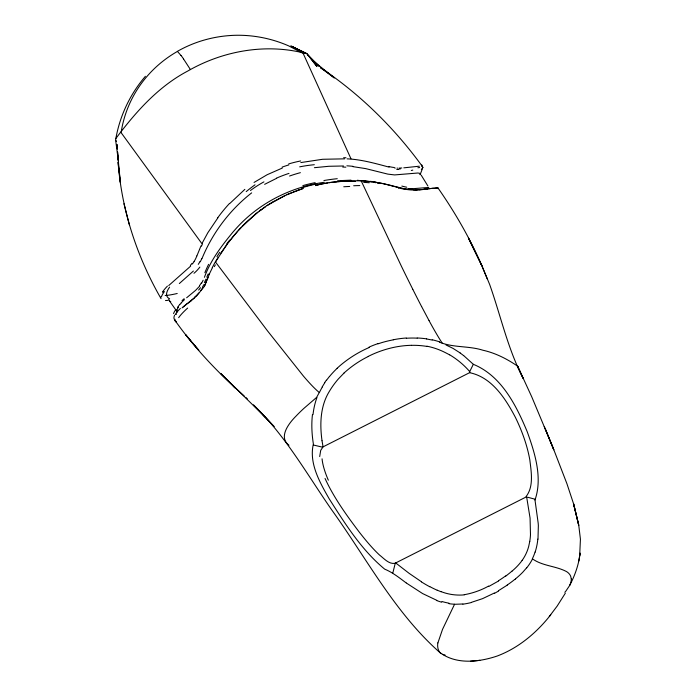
<?xml version="1.0" encoding="UTF-8"?>
<svg xmlns="http://www.w3.org/2000/svg" width="696" height="696" viewBox="0 0 696 696"><rect width="100%" height="100%" fill="white"/><g stroke="black" fill="none" stroke-linecap="round" stroke-linejoin="round"><path stroke-width="1.04" d="M428.762 187.433L409.544 188.964L401.305 188.651M319.699 456.567L320.699 450.382L323.066 446.858L469.582 372.682C491.863 377.18 505.548 398.634 515.405 417.374C521.983 430.868 527.185 445.135 529.83 459.943C531.239 471.862 533.936 486.382 526.133 496.518M537.991 539.13L538.347 525.637A117.546 116.884 -39.8 0 0 538.182 523.148L534.998 500.059M312.46 414.546C311.303 424.334 311.843 434.26 313.374 443.978C308.789 463.353 319.873 482.485 329.199 498.823C345.207 523.94 361.511 549.936 384.644 569.119C392.596 572.39 399.165 577.68 406.116 582.865M160.889 296.844L160.846 297.653M579.672 555.686L580.429 539.217L578.759 525.341L573.591 503.852L566.944 483.763L552.972 447.563L531.744 396.824L517.624 366.166C507.175 358.997 495.456 352.985 482.928 350.236C468.747 345.686 453.07 347.87 439.454 342.127M578.846 560.993L580.081 553.085C578.837 564.465 574.974 575.383 569.659 585.484L565.674 591.391A29.537 5.577 -30.3 0 1 564.795 592.305M422.863 167.632L421.341 169.546M529.769 541.366L528.664 546.551A42.961 42.804 11.8 0 1 523.244 558.775L522.13 560.35M437.897 642.887L442.525 629.375L454.54 604.293L462.892 603.989M395.285 563.16L392.849 572.878M469.643 372.395L469.757 371.855M469.591 372.656L469.696 372.108M116.441 141.314L115.614 140.148L115.867 138.495C119.929 115.597 130.239 93.916 145.412 76.29M307.597 55.332L307.11 53.766L291.998 46.562L307.04 53.731L316.941 66.503L307.71 54.601L319.212 66.294L314.427 62.196M196.829 256.024L199.552 249.42M207.321 278.844L204.711 285.56M570.546 583.344L569.659 585.484M422.481 168.502L420.184 174.531L420.019 173.408L417.974 173.008L394.58 174.922L387.846 174.122L365.748 168.623L352.794 166.614M200.935 245.914L199.943 248.472A18.018 9.753 -65.5 0 1 199.543 249.42M209.487 273.824L204.467 286.274M201.918 258.738C212.428 233.021 229.75 209.948 251.665 192.87M204.415 277.321C210.47 260.452 221.563 245.923 232.838 232.229A130.822 128.943 42.8 0 1 234.648 230.176C257.424 203.928 290.023 187.076 324.336 182.274M115.867 138.495C135.572 112.195 158.149 86.591 187.816 71.009C223.051 50.73 265.907 43.152 305.431 53.383L290.85 45.762M209.2 274.337L212.393 267.708M469.896 371.22L473.315 364.304L463.667 355.569M203.145 280.227L201.544 283.376M437.74 188.625L438.036 188.042C455.019 212.384 469.896 238.197 481.736 265.437L468.434 238.049L481.736 265.437M288.97 445.266C277.991 437.088 289.127 422.959 296.035 416.112A300.289 58.647 -22.8 0 1 303.917 408.361L316.584 397.433L319.29 392.5A159.471 15.355 57.4 0 1 303.413 376.066L267.534 330.905L215.456 261.948L227.087 244.226M215.456 261.948L218.1 257.503M322.196 386.906L324.806 382.696M177.967 306.858L179.759 304.361M565.335 593.192L557.165 606.077L549.283 616.525M194.123 261.583L192.409 263.993M176.062 314.566L176.366 314.105M220.867 253.135L221.946 251.508M204.459 286.291L196.672 295.913L183.144 306.945M222.311 250.969L223.042 249.89M162.994 292.216L163.447 291.572M223.407 249.351L223.781 248.82M224.678 247.541L233.056 236.605M534.989 499.998C542.732 477.891 534.946 453.105 527.229 431.764C516.206 405.246 501.398 375.744 473.315 364.304M217.865 217.865L207.799 232.795L201.91 243.644L121.113 132.649L121.609 129.552A122.731 116.78 18.2 0 1 177.428 51.426M326.476 380.303L329.443 376.484M230.019 240.372L237.466 231.464M526.698 567.753L522.679 572.321A85.164 84.903 10.3 0 1 515.553 578.811M199.665 286.1L195.619 290.328L186.641 297.766M233.673 235.857L239.076 229.689M550.762 614.768C536.694 632.655 518.746 647.889 497.275 655.997C478.97 662.192 456.289 664.793 439.959 652.57C438.567 650.917 437.897 648.759 437.706 646.627A256.998 47.511 -31 0 1 437.862 642.904M190.652 266.124L168.728 285.543M238.11 230.75L247.263 221.345L255.562 214.02M239.415 229.315L240.738 227.896M229.671 203.597L244.861 189.364M242.077 226.496L257.807 212.21M181.264 302.699L184.431 299.689M193.392 271.04L179.333 283.542M337.168 368.245L339.665 365.965A115.388 114.823 19.3 0 1 369.263 347.469M344.024 373.073L338.212 379.103A88.227 87.757 29.9 0 0 328.947 392.048C320.264 406.56 319.734 424.351 322.013 440.672M182.091 307.884L187.468 303.43M511.978 571.225L514.605 568.858A59.63 59.456 44 0 0 522.174 560.376M194.523 297.897L192.922 299.228M515.597 578.872L514.77 579.55M255.745 213.872L265.55 206.529M192.54 299.558L191.13 300.646M259.321 211.036L260.852 209.879M506.653 575.488L505.774 576.131M395.041 563.299C388.942 564.508 383.792 558.296 379.337 554.877C371.864 547.83 365.33 539.861 359.014 531.779C346.33 514.97 333.871 497.692 325.049 478.474M254.057 182.439L267.099 174.748L282.341 168.041M507.28 585.11L498.371 590.756M265.507 206.573L272.345 202.188M267.073 205.52L284.89 195.593M498.553 580.995L488.844 586.432M272.545 202.075L286.543 194.837L302.325 188.781M264.628 184.336L276.643 178.298M526.428 496.831L395.363 563.116M494.377 593.018L482.598 598.63L471.47 602.336M368.262 356.378L372.116 354.534A107.01 106.436 29.8 0 1 384.636 349.766L386.802 349.122A101.599 101.05 29.9 0 1 397.72 346.617L398.434 346.504A93.099 92.594 29.8 0 1 409.439 345.373L411.527 345.312M286.621 194.828L291.928 192.566M293.233 192.026L298.306 190.147M378.032 343.824L382.095 342.519A115.571 115.223 30.4 0 1 393.318 339.839M315.784 185.093L327.633 182.874M300.829 162.568L322.622 159.28L344.668 158.845M318.916 184.414L331.096 182.378L345.973 181.03M393.301 339.744L394.484 339.526A102.921 102.582 27 0 1 405.716 338.047L406.316 338.065M422.89 189.46L424.56 189.216M422.507 189.512L421.976 189.59M329.208 182.648L331.888 182.291M424.69 189.199L429.275 188.659M167.875 300.368L165.491 300.55M314.409 167.692L328.869 166.283L343.493 165.987M421.767 189.617L427.544 188.842M413.537 190.051L422.063 189.573M432.173 188.399L437.915 187.929M464.284 594.654L465.407 594.497A79.109 78.491 34.4 0 0 488.635 586.067M332.279 182.239L334.202 182.013M421.141 189.695L419.453 189.86M427.588 188.842L428.962 188.686M334.419 181.987L335.916 181.821M435.113 188.103L436.775 187.937M429.371 188.651L430.772 188.512M336.133 181.804L337.36 181.682M434.374 188.181L433.747 188.242M429.093 188.677L433.399 188.277M430.928 188.494L431.442 188.451M470.531 661.2L479.857 660.33M431.52 188.442L432.512 188.355M338.169 181.613L347.087 180.995M403.793 167.84L419.366 166.196M337.612 180.743L350.984 180.151M401.81 167.98L399.052 168.11M346.025 181.021L347.983 180.96M347.513 180.951L349.749 180.882M348.078 180.925L350.627 180.847M416.852 190.017L416.269 190.043M349.792 180.856L364.834 180.786L375.353 182.221M389.142 167.136C375.361 163.464 361.328 159.428 347.052 158.845M415.956 190.051L415.442 190.06M415.286 190.06L414.616 190.06M397.599 168.127L396.998 168.127M413.346 190.051L410.362 189.912M364.199 180.76L364.834 180.786M357.3 180.273L371.751 181.934M417.182 337.978L418.157 338.03A84.808 84.199 17.4 0 1 426.631 338.874M395.267 168.067L394.623 168.023M437.662 187.911L437.749 187.92A33.286 2.636 -21.8 0 0 437.323 187.868M409.7 189.86L405.272 189.321M370.481 181.291L383.714 183.735L405.011 189.277M445.127 655.075L442.386 654.344M375.422 182.23L381.956 183.413M448.946 603.667L449.32 603.728A50.764 50.538 35.3 0 0 454.549 604.206M426.613 338.961L432.173 340.057M426.9 346.408L426.674 346.373A82.406 81.963 29.8 0 0 411.527 345.338M313.548 445.048L322.518 447.171M373.143 182.187L375.927 182.709M382.043 183.431L391.065 185.441M377.31 182.978L378.694 183.266M398.39 188.111L398.991 188.233M404.68 188.842L390.943 185.501M534.815 499.163L527.577 497.205M421.811 166.3L422.855 167.275A21.689 4.689 -22.4 0 1 422.95 167.597M441.055 591.739L437.253 590.225M436.775 600.309L422.62 593.575L406.325 583.013M446.049 344.99L453.044 348.409L460.152 352.933M429.797 586.615L431.172 587.337A94.134 93.186 28.3 0 0 437.245 590.252M176.131 321.369L175.523 321.004M449.616 354.829L445.423 352.655A70.722 70.331 29.8 0 0 426.944 346.19M421.498 581.786L409.17 573.373L395.685 562.942M532.492 558.879C542.523 566.065 555.66 565.892 566.396 571.512A277.121 51.217 -31 0 1 570.598 576.044L571.312 578.915M175.427 320.934L174.548 319.621M314.627 62.014L334.332 77.943L320.343 67.564C360.076 94.16 394.475 127.994 422.524 166.666M441.02 653.544C395.328 613.681 366.644 558.444 331.592 509.716C306.771 473.95 285.212 435.305 253.483 404.95L274.076 426.526L263.01 414.816M175.27 320.804L175.218 320.752C192.653 345.373 213.22 367.601 235.405 388.003L221.05 373.743L265.046 416.965M244.183 395.989L233.23 386.01L235.405 388.003M245.74 397.416L247.306 398.834M168.649 299.315L169.441 300.803A58.481 11.223 -29.8 0 0 170.755 301.585M190.826 340.849L185.458 334.498L198.839 350.332L192.157 342.432M181.134 55.637L177.393 51.356A123.357 117.372 18.2 0 1 228.018 35.696L232.151 35.409A117.337 111.647 18.2 0 1 248.733 35.705A120.643 114.788 18.2 0 1 288.701 45.892L303.169 53.427L350.984 158.784M169.206 300.55L177.262 311.947M183.674 59.186L190.434 69.583M442.204 343.119L440.89 341.066A322.091 19.819 67.8 0 1 429.058 320.647M421.21 175.157L427.883 185.98M429.032 320.569L421.576 306.492M161.054 298.636C137.069 256.998 121.635 210.262 118.094 162.238L120.373 182.465L117.45 152.032M412.78 289.275L406.934 277.539A365.374 22.455 67.8 0 1 401.296 266.002L361.137 180.751M177.097 311.686L176.967 311.408A90.315 15.338 -26 0 1 176.688 310.52M487.252 278.87L481.319 264.428L489.627 284.394C500.763 315.758 507.697 348.696 523.183 378.441L517.624 366.166L518.181 367.914M544.255 426.517L553.79 449.825L545.29 428.78M123.975 203.719L129.369 224.817M526.646 496.927L530.065 518.076L530.491 534.78A69.591 69.296 2.3 0 1 529.778 541.366M323.066 446.858L322.03 440.777M115.666 140.348L118.32 160.48L117.676 152.067M117.111 144.707L117.433 148.918M117.041 144.698L117.276 148.892M420.34 174.461A9.979 1.87 -29.6 0 1 420.106 174.722M346.886 165.822A90.41 45.014 -14.2 0 1 353.037 166.344M342.745 167.066A78.039 37.532 -13.4 0 1 345.851 167.162M299.671 166.849A172.095 153.833 -75.4 0 1 314.331 164.708M289.545 176.027A161.185 141.001 -64.9 0 1 300.385 172.669M276.573 178.106A158.236 143.759 -81 0 1 288.988 173.391M250.473 190.486A103.861 81.806 -55 0 1 263.906 181.882M201.736 258.642A17.13 8.752 -69.8 0 1 200.248 261.783M199.987 261.513A23.177 12.972 -70.7 0 1 198.264 264.35M199.856 267.107A36.653 23.22 -73.6 0 1 193.975 273.293M169.624 298.784A78.152 18.209 -26 0 1 169.589 287.135M181.03 55.419A45.997 3.95 61.6 0 1 183.561 58.943M201.492 246.158A32.355 29.502 -87.5 0 1 202.432 243.931M217.735 217.77A159.523 157.505 30.3 0 1 229.506 203.441M246.193 191.626A109.681 80.162 -51.6 0 1 255.049 184.797M282.08 167.136A155.373 142.097 -83.7 0 1 288.857 164.9M288.701 163.908A157.426 141.331 -73.4 0 1 300.637 160.959M345.973 157.714A116.606 43.108 11 0 1 343.641 157.705M394.162 167.492A41.969 15.59 35.2 0 1 388.69 166.475M398.443 169.424A64.171 22.542 32.7 0 1 396.772 169.485M400.33 168.963A90.715 25.665 25.3 0 1 398.921 169.024M412.772 170.129A133.649 20.532 11.6 0 1 411.327 170.468M421.48 165.1A48.468 7.917 -25.3 0 1 422.263 165.3M417.87 167.771A35.183 5.725 -25.4 0 1 419.697 167.51M177.219 293.486A64.789 10.04 -23 0 1 165.143 295.495M161.559 296.505A84.721 15.355 -28.9 0 1 164.413 291.572M162.516 292.024A81.789 14.39 -29.4 0 1 167.431 286.108M192.053 263.314A35.07 20.506 -70.5 0 1 190.356 265.411M196.777 256.006A17.2 10.797 -73 0 1 194.062 261.496M177.036 310.355A89.218 15.121 -26.4 0 1 178.141 307.467M177.828 307.615A95.726 16.504 -25.3 0 1 178.367 306.692M180.09 304.239A79.414 14.311 -23.8 0 1 181.647 302.569M182.065 300.602A117.485 19.218 -25.8 0 1 184.136 298.697M201.274 282.976A17.078 9.37 -74.5 0 1 199.491 285.638M205.955 279.157A35.261 12.093 -70.6 0 1 204.38 282.611M323.918 180.542A211.523 190.626 60.3 0 1 337.255 178.698M349.435 181.369A53.844 14.564 -8.1 0 1 355.456 181.395M427.17 188.72A10.718 1.087 -34.8 0 1 428.031 188.311M175.975 321.883A68.956 12.972 -30.9 0 1 175.723 321.613M178.654 317.68A97.318 16.121 -28.4 0 1 187.65 308.076M173.565 313.618A93.099 17.565 -22.3 0 1 176.053 309.337M198.821 292.981A45.753 18.366 -65.3 0 1 194.567 297.236M200.535 287.7A45.953 17.296 -64.1 0 1 198.63 290.067M202.771 287.709A25.169 12.719 -71 0 1 200.796 290.441M203.797 284.647A20.671 11.501 -73.6 0 1 202.379 287.257M207.451 278.879A36.27 29.406 -59.8 0 1 207.982 277.521M206.808 277.156A54.358 42.099 -60.8 0 1 208.208 273.937M212.271 267.647A68.704 33.017 -63.1 0 1 215.342 261.861M214.316 266.646A38.906 0.861 -59.9 0 1 215.342 264.871M226.731 243.939A176.245 168.188 -84.3 0 1 229.68 240.085M260.922 210.027A108.158 80.031 -51.1 0 1 265.559 206.712M298.306 190.165A185.458 168.023 -81.4 0 1 303.421 188.459M302.856 185.606A182.63 164.369 -77.6 0 1 315.149 182.648M315.497 185.588A176.88 151.432 -60.3 0 1 318.942 184.823M343.763 186.772A106.079 24.934 -8.4 0 1 349.714 186.458M353.672 185.754A83.668 33.617 -14.3 0 1 359.771 185.58M363.695 182.387A84.042 44.648 -21.2 0 1 369.263 182.761M406.742 187.207A78.439 20.889 29.2 0 1 401.836 186.076M413.154 189.382A64.85 20.114 32.9 0 1 408.709 188.842M437.514 188.094A20.776 1.67 -21.8 0 1 437.871 188.111M449.642 354.795A81.397 80.858 31.8 0 1 469.617 371.473M571.268 578.933A148.379 27.396 -31 0 1 570.433 583.405M535.059 552.058A47.05 46.632 80.9 0 1 532.327 558.792M532.544 558.905A52.452 52.252 52.5 0 1 526.75 567.797M328.338 480.188A65.528 21.593 54.2 0 1 322.057 458.821M313.017 414.616A72.932 72.045 69.8 0 1 316.924 397.555M343.998 373.047A105.983 105.427 30.3 0 1 368.306 356.465M537.834 539.113A62.666 62.17 -36.2 0 1 535.163 552.093M429.728 586.745A136.799 135.798 28.1 0 1 421.419 581.899M464.31 594.871A50.878 50.33 28.2 0 1 441.09 591.635M505.627 575.914A115.005 113.805 -68.6 0 1 498.423 580.777M511.925 571.164A97.771 97.309 88.5 0 1 506.61 575.418M441.725 602.231A72.297 70.879 22.8 0 1 436.688 600.535M449.024 603.188A60.334 59.151 23.1 0 1 441.943 601.501M514.709 579.472A116.389 115.693 -75.5 0 1 507.219 585.014M498.536 591.052A140.087 139.548 -81.6 0 1 494.534 593.305M471.514 602.475A66.311 65.337 9.6 0 1 462.91 604.163M432.233 339.779A77.126 77.082 71.5 0 1 439.541 341.858M406.325 338.247A94.647 93.96 17.6 0 1 417.174 338.152M369.089 347.095A106.088 105.357 10.3 0 1 377.954 343.615M329.486 376.519A91.707 91.359 68.4 0 1 337.195 368.271M324.675 382.617A69.2 65.146 -39 0 1 326.346 380.216M319.386 392.544A75.151 74.324 -5.7 0 1 322.344 386.985M421.611 306.597A439.463 27.022 67.8 0 1 412.815 289.379M302.142 187.737A172.773 151.11 -66.5 0 1 315.697 184.153M216.952 256.694A171.799 157.2 -76.4 0 1 219.753 252.3M188.085 303.204A103.373 15.181 -26.7 0 1 191.339 300.75M175.383 314.47A95.813 17.757 -22.9 0 1 180.386 308.432M174.244 319.168A97.101 16.782 -25.2 0 1 174.644 315.166M175.096 320.795A84.547 14.19 -27.4 0 1 174.913 319.246M176.14 321.709A71.262 11.884 -25.4 0 1 175.34 321.1M204.876 272.675A67.234 38.062 -64.3 0 1 208.609 264.332M460.117 352.985A87.026 86.704 27.5 0 1 463.632 355.621M419.218 189.721A132.153 32.686 24.8 0 1 416.93 189.851M574.148 506.079L573.591 503.852L578.759 525.341L574.148 506.079"/></g></svg>
